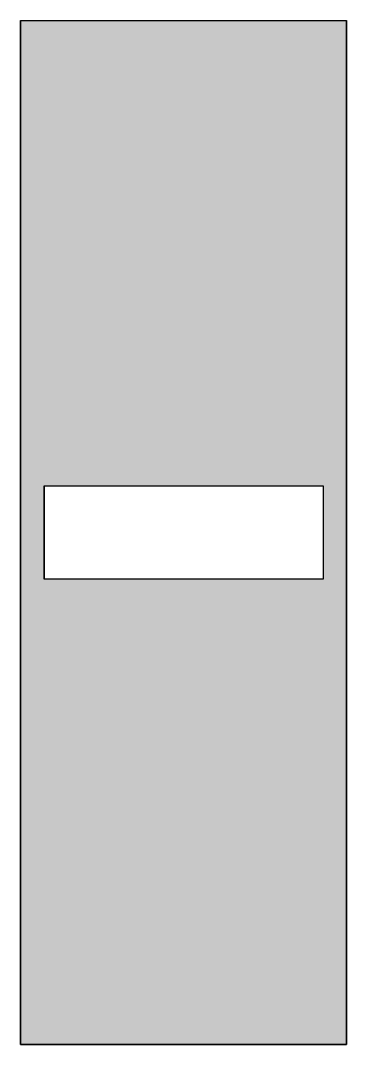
# Model space of a CAD drawing. Header units: inches. Extents: x -1.8 to 1.8, y -5.5 to 5.5.
import ezdxf

# ---------------------------------------------------------------- set-up
doc = ezdxf.new("R2010")
doc.units = ezdxf.units.IN
doc.header["$MEASUREMENT"] = 0
doc.layers.add('隔断门', color=7, linetype='Continuous')

# ---------------------------------------------------------------- blocks, each defined once
blk = doc.blocks.new('54')
at = {"layer": '隔断门'}
h = blk.add_hatch(color=256, dxfattribs=at)
h.paths.add_polyline_path([(265.5, -1142.5), (269, -1142.5), (269, -1131.5), (265.5, -1131.5)])
h.paths.add_polyline_path([(268.75, -1136.5), (268.75, -1137.5), (265.754, -1137.5), (265.754, -1136.5)], flags=16)
for p, q in [((265.5, -1131.5), (265.5, -1142.5)), ((269, -1142.5), (269, -1131.5)), ((265.754, -1136.5), (265.754, -1137.5)), ((265.5, -1142.5), (269, -1142.5))]:
    blk.add_line(p, q, dxfattribs=at)
at = {"layer": '隔断门', "ltscale": 5}
blk.add_line((265.754, -1136.5), (268.746, -1136.5), dxfattribs=at)
at = {"layer": '隔断门'}
for points in [[(265.5, -1142.5), (265.5, -1131.5), (269, -1131.5), (269, -1142.5)], [(265.5, -1131.5), (269, -1131.5), (269, -1142.5), (265.5, -1142.5)], [(265.754, -1136.5), (268.75, -1136.5), (268.75, -1137.5), (265.754, -1137.5)]]:
    blk.add_lwpolyline(points, close=True, dxfattribs=at)

msp = doc.modelspace()

# ---------------------------------------------------------------- block references
at = {"layer": '隔断门', "color": 7}
msp.add_blockref('54', (-267.25, 1137), dxfattribs=at)

doc.saveas('drawing.dxf')
